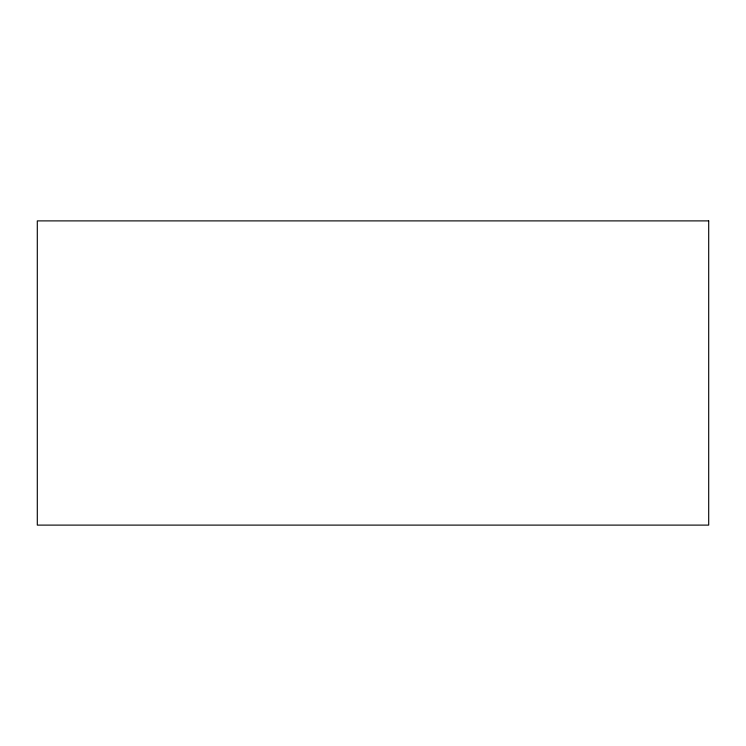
<?xml version="1.0" encoding="UTF-8"?>
<svg xmlns="http://www.w3.org/2000/svg" width="746" height="746" viewBox="0 0 746 746"><rect width="100%" height="100%" fill="white"/><g stroke="black" fill="none" stroke-linecap="round" stroke-linejoin="round"><path stroke-width="1.12" d="M708.7 220.891L37.3 220.891L37.3 525.109L708.7 525.109L708.7 220.891"/></g></svg>
